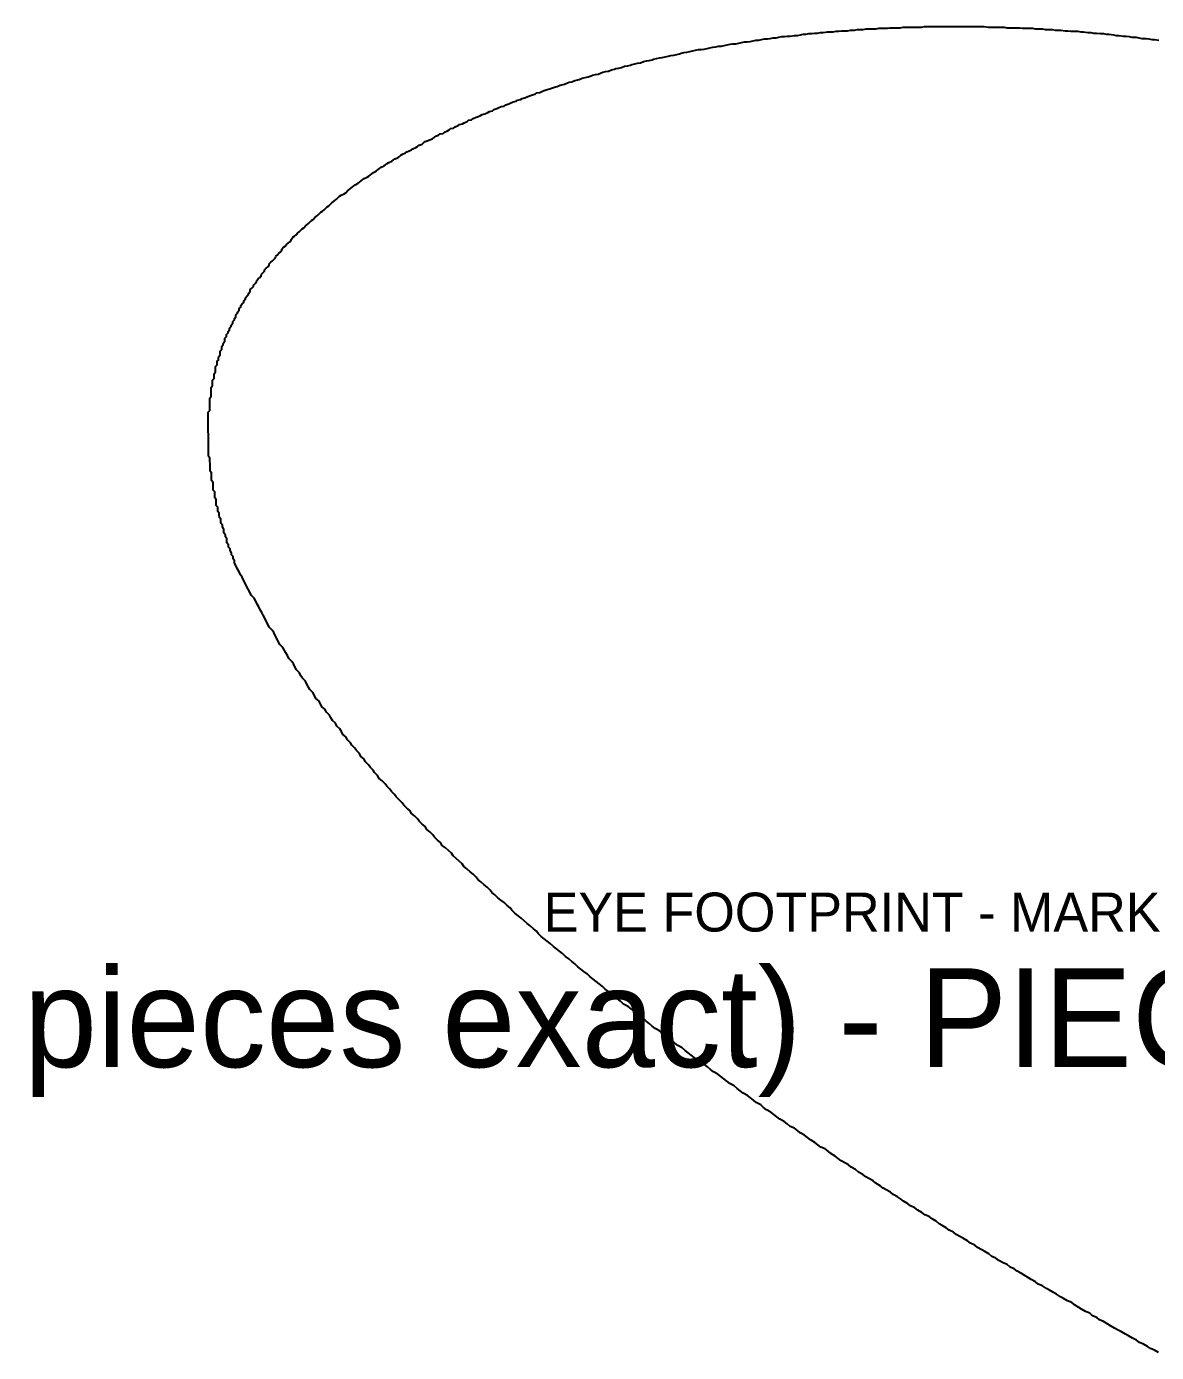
# Model space of a CAD drawing. Header units: millimetres. Extents: x -23256 to 49239, y -6625 to 7087.
# Drawn here: x 8301 to 12648, y 1712 to 6813 of the extents above; entities that cross this region are included whole.
import ezdxf
from ezdxf.enums import TextEntityAlignment as Align

# ---------------------------------------------------------------- set-up
doc = ezdxf.new("R2010")
doc.units = ezdxf.units.MM
for name, color, linetype in [('CUT', 7, 'Continuous'), ('SEW', 8, 'Continuous'), ('TEXT', 7, 'Continuous')]:
    doc.layers.add(name, color=color, linetype=linetype)

msp = doc.modelspace()

# ---------------------------------------------------------------- linework, layer by layer
at = {"layer": 'CUT'}
msp.add_lwpolyline([(12656.4, 1712.4), (12640.6, 1721.5), (12624.9, 1728.3), (12614.3, 1735.2), (12598.5, 1744.3), (12582.7, 1751.2), (12572.1, 1760.3), (12556.3, 1767.2), (12540.4, 1776.3), (12529.8, 1783.1), (12514, 1792.3), (12498.1, 1799.1), (12487.5, 1806), (12471.6, 1815.1), (12460.9, 1821.9), (12445, 1831.1), (12429.1, 1837.9), (12418.4, 1847.1), (12402.5, 1853.9), (12391.7, 1863), (12375.8, 1869.9), (12359.8, 1879), (12349.1, 1885.9), (12333, 1895), (12322.2, 1904.1), (12306.2, 1911), (12290.2, 1920.1), (12279.4, 1927), (12263.3, 1936.1), (12252.6, 1943), (12236.5, 1952.1), (12225.7, 1958.9), (12209.6, 1968.1), (12193.5, 1974.9), (12182.6, 1984.1), (12166.4, 1993.2), (12155.6, 2000), (12139.4, 2009.2), (12128.6, 2016), (12112.4, 2025.1), (12101.4, 2034.3), (12085.3, 2041.1), (12074.3, 2050.3), (12058.2, 2057.1), (12041.9, 2066.2), (12030.9, 2075.4), (12014.8, 2082.2), (12003.8, 2091.4), (11987.5, 2100.5), (11976.6, 2107.3), (11960.2, 2116.5), (11949.2, 2125.6), (11933, 2132.5), (11921.9, 2141.6), (11905.6, 2150.7), (11894.6, 2157.6), (11878.2, 2166.7), (11867.1, 2175.8), (11850.9, 2182.7), (11839.8, 2191.8), (11823.3, 2200.9), (11812.3, 2207.8), (11801.2, 2216.9), (11784.8, 2226.1), (11773.6, 2235.2), (11757.3, 2242), (11746.2, 2251.2), (11729.7, 2260.3), (11718.5, 2269.4), (11702.1, 2276.3), (11691, 2285.4), (11674.5, 2294.6), (11663.3, 2303.7), (11652.2, 2310.5), (11635.7, 2319.7), (11624.4, 2328.8), (11607.9, 2337.9), (11596.8, 2344.8), (11585.6, 2353.9), (11569, 2363.1), (11557.7, 2372.2), (11541.2, 2381.3), (11530, 2388.2), (11518.8, 2397.3), (11502.2, 2406.4), (11490.9, 2415.6), (11474.3, 2424.7), (11463, 2433.8), (11451.8, 2440.7), (11435.2, 2449.8), (11423.9, 2458.9), (11412.6, 2468.1), (11395.9, 2477.2), (11384.6, 2486.3), (11373.3, 2495.5), (11356.7, 2502.3), (11345.4, 2511.5), (11334.1, 2520.6), (11317.4, 2529.7), (11306, 2538.9), (11294.7, 2548), (11278, 2557.1), (11266.6, 2566.3), (11255.3, 2575.4), (11238.7, 2582.2), (11227.3, 2591.4), (11215.9, 2600.5), (11199.2, 2609.6), (11187.8, 2618.8), (11176.4, 2627.9), (11165.1, 2637), (11148.3, 2646.2), (11136.9, 2655.3), (11125.5, 2664.4), (11108.7, 2673.6), (11097.3, 2682.7), (11085.9, 2691.8), (11074.5, 2701), (11057.7, 2710.1), (11046.3, 2719.2), (11034.9, 2728.4), (11023.4, 2737.5), (11006.6, 2746.6), (10995.2, 2755.8), (10983.7, 2764.9), (10972.3, 2774), (10960.8, 2783.2), (10943.9, 2792.3), (10932.4, 2801.4), (10920.9, 2810.6), (10909.5, 2819.7), (10898, 2828.8), (10881, 2837.9), (10869.5, 2847.1), (10858, 2856.2), (10846.5, 2865.3), (10834.9, 2874.5), (10823.4, 2883.6), (10806.4, 2892.7), (10794.9, 2901.9), (10783.1, 2913.3), (10771.6, 2922.4), (10760, 2931.6), (10748.4, 2940.7), (10736.8, 2949.8), (10719.8, 2959), (10708.2, 2968.1), (10696.6, 2977.2), (10685, 2986.4), (10673.2, 2997.8), (10661.6, 3006.9), (10650, 3016), (10638.3, 3025.2), (10626.7, 3034.3), (10615.1, 3043.4), (10598, 3052.6), (10586.1, 3064), (10574.5, 3073.1), (10562.8, 3082.2), (10551.1, 3091.4), (10539.5, 3100.5), (10527.8, 3109.6), (10515.9, 3121.1), (10504.2, 3130.2), (10492.5, 3139.3), (10480.9, 3148.5), (10469.2, 3157.6), (10457.3, 3169), (10445.6, 3178.1), (10433.9, 3187.3), (10422.1, 3196.4), (10410.2, 3207.8), (10398.5, 3216.9), (10386.8, 3226.1), (10375.1, 3235.2), (10363.2, 3246.6), (10351.4, 3255.8), (10339.7, 3264.9), (10328, 3274), (10316, 3285.4), (10304.3, 3294.6), (10292.6, 3303.7), (10280.8, 3312.8), (10268.9, 3324.3), (10262.6, 3333.4), (10250.9, 3342.5), (10238.9, 3353.9), (10227.2, 3363.1), (10215.4, 3372.2), (10203.5, 3383.6), (10191.7, 3392.7), (10180, 3401.9), (10168, 3413.3), (10161.8, 3422.4), (10150, 3431.6), (10138.1, 3443), (10126.3, 3452.1), (10114.6, 3461.2), (10102.6, 3472.7), (10090.9, 3481.8), (10084.7, 3490.9), (10072.7, 3502.3), (10061, 3511.5), (10049.1, 3522.9), (10037.3, 3532), (10031.1, 3541.2), (10019.2, 3552.6), (10007.4, 3561.7), (9995.5, 3573.1), (9983.8, 3582.3), (9977.6, 3591.4), (9965.7, 3602.8), (9953.9, 3611.9), (9942, 3623.3), (9935.9, 3632.5), (9924, 3643.9), (9912.3, 3653), (9900.5, 3662.2), (9894.2, 3673.6), (9882.5, 3682.7), (9870.7, 3694.1), (9864.5, 3703.3), (9852.7, 3714.7), (9841, 3723.8), (9834.7, 3735.2), (9823, 3744.4), (9811.2, 3755.8), (9805.1, 3764.9), (9793.3, 3776.3), (9781.7, 3785.5), (9775.4, 3796.9), (9763.8, 3806), (9752, 3817.4), (9746, 3826.5), (9734.2, 3838), (9722.5, 3849.4), (9716.5, 3858.5), (9704.8, 3869.9), (9698.7, 3879.1), (9687.1, 3890.5), (9681.1, 3899.6), (9669.4, 3911), (9657.8, 3920.2), (9651.8, 3931.6), (9640.1, 3943), (9634.2, 3952.1), (9622.6, 3963.5), (9616.7, 3972.7), (9605.1, 3984.1), (9599.1, 3995.5), (9587.6, 4004.6), (9581.7, 4016), (9570.2, 4027.5), (9564.3, 4036.6), (9552.8, 4048), (9547, 4057.1), (9535.5, 4068.6), (9529.7, 4080), (9518.3, 4089.1), (9512.4, 4100.5), (9506.5, 4111.9), (9495.2, 4121.1), (9489.3, 4132.5), (9477.9, 4143.9), (9472, 4153), (9466.2, 4164.5), (9454.7, 4175.9), (9448.9, 4187.3), (9437.5, 4196.4), (9431.6, 4207.8), (9425.8, 4219.2), (9414.4, 4228.4), (9408.5, 4239.8), (9402.7, 4251.2), (9391.2, 4262.6), (9385.4, 4271.8), (9379.6, 4283.2), (9373.7, 4294.6), (9362.3, 4306), (9356.5, 4315.1), (9350.6, 4326.6), (9339.2, 4338), (9333.3, 4349.4), (9327.5, 4360.8), (9321.7, 4369.9), (9310.2, 4381.4), (9304.4, 4392.8), (9298.6, 4404.2), (9292.7, 4415.6), (9286.9, 4424.7), (9275.5, 4436.1), (9269.6, 4447.6), (9263.8, 4459), (9258, 4470.4), (9252.1, 4481.8), (9246.3, 4490.9), (9234.9, 4502.4), (9229.1, 4513.8), (9223.2, 4525.2), (9217.4, 4536.6), (9211.6, 4548), (9205.7, 4559.4), (9200, 4568.6), (9194.1, 4580), (9188.3, 4591.4), (9182.5, 4602.8), (9176.7, 4614.2), (9165.3, 4625.6), (9159.4, 4637.1), (9153.6, 4648.5), (9147.8, 4659.9), (9142, 4671.3), (9136.2, 4682.7), (9130.4, 4694.1), (9124.6, 4703.3), (9118.8, 4714.7), (9113, 4726.1), (9107.2, 4737.5), (9101.4, 4748.9), (9101.4, 4748.9), (9101.3, 4758.1), (9095.5, 4764.9), (9095.4, 4774.1), (9089.7, 4780.9), (9089.6, 4787.8), (9083.8, 4796.9), (9083.7, 4803.7), (9078, 4810.6), (9077.8, 4819.7), (9072.1, 4826.6), (9072, 4833.4), (9071.9, 4842.5), (9066.2, 4849.4), (9066.1, 4856.2), (9060.3, 4865.4), (9060.2, 4872.2), (9060.1, 4879.1), (9054.4, 4888.2), (9054.3, 4895.1), (9048.6, 4901.9), (9048.5, 4911), (9048.4, 4917.9), (9042.7, 4924.7), (9042.6, 4933.9), (9042.5, 4940.7), (9036.8, 4947.6), (9036.7, 4954.4), (9036.6, 4963.6), (9030.9, 4970.4), (9030.8, 4977.3), (9030.7, 4984.1), (9030.6, 4993.2), (9024.9, 5000.1), (9024.8, 5006.9), (9024.8, 5013.8), (9024.7, 5022.9), (9019, 5029.8), (9018.9, 5036.6), (9018.8, 5043.5), (9018.7, 5052.6), (9018.7, 5059.4), (9013, 5066.3), (9012.9, 5073.1), (9012.8, 5080), (9012.8, 5089.1), (9012.7, 5096), (9007, 5102.8), (9006.9, 5109.7), (9006.9, 5116.5), (9006.8, 5123.4), (9006.8, 5132.5), (9006.7, 5139.4), (9006.6, 5146.2), (9006.6, 5153.1), (9000.9, 5159.9), (9000.9, 5166.8), (9000.8, 5173.6), (9000.8, 5182.7), (9000.7, 5189.6), (9000.7, 5196.4), (9000.6, 5203.3), (9000.6, 5210.1), (9000.5, 5217), (9000.5, 5223.8), (9000.4, 5230.7), (9000.4, 5237.5), (9000.4, 5244.4), (9000.3, 5253.5), (9000.3, 5260.4), (9000.2, 5267.2), (9000.2, 5274.1), (9000.2, 5280.9), (9000.2, 5287.8), (9000.1, 5294.6), (9000.1, 5301.5), (9000.1, 5308.3), (9000, 5315.2), (9000, 5322), (9000, 5328.9), (9005.6, 5335.7), (9005.6, 5342.6), (9005.6, 5349.4), (9005.5, 5356.3), (9005.5, 5363.1), (9005.5, 5370), (9005.5, 5376.8), (9005.5, 5383.6), (9011.1, 5390.5), (9011.1, 5397.3), (9011.1, 5404.2), (9011.1, 5411.1), (9011.1, 5417.9), (9011.1, 5424.8), (9016.7, 5431.6), (9016.7, 5438.4), (9016.7, 5445.3), (9016.7, 5452.1), (9022.3, 5459), (9022.4, 5465.8), (9022.4, 5470.4), (9022.4, 5477.3), (9028.1, 5484.1), (9028.2, 5491), (9028.2, 5497.8), (9028.3, 5504.7), (9034, 5511.5), (9034.1, 5518.4), (9034.2, 5525.2), (9039.9, 5529.8), (9040, 5536.6), (9040.1, 5543.5), (9045.8, 5550.3), (9046, 5557.2), (9046.1, 5564), (9051.9, 5570.9), (9052, 5575.4), (9052.2, 5582.3), (9057.9, 5589.1), (9058.1, 5596), (9063.9, 5602.8), (9064, 5607.4), (9064.2, 5614.3), (9070, 5621.1), (9070.3, 5627.9), (9076.1, 5634.8), (9076.3, 5639.4), (9082.1, 5646.2), (9082.3, 5653.1), (9088.2, 5659.9), (9088.3, 5664.5), (9094.2, 5671.3), (9094.5, 5678.2), (9100.4, 5685), (9100.5, 5689.6), (9106.4, 5696.4), (9106.7, 5703.3), (9112.6, 5710.1), (9112.8, 5714.7), (9118.7, 5721.6), (9119, 5728.4), (9124.8, 5733), (9125.2, 5739.8), (9131.1, 5746.7), (9136.9, 5751.2), (9137.3, 5758.1), (9143.2, 5764.9), (9143.4, 5769.5), (9149.4, 5776.4), (9155.4, 5783.2), (9155.6, 5787.8), (9161.6, 5794.6), (9161.9, 5801.5), (9167.8, 5806), (9173.8, 5812.9), (9174, 5817.4), (9180, 5824.3), (9186, 5831.1), (9186.3, 5835.7), (9192.3, 5842.6), (9198.1, 5847.1), (9204.2, 5854), (9204.6, 5860.8), (9210.5, 5865.4), (9216.5, 5872.2), (9216.8, 5876.8), (9222.8, 5883.7), (9228.7, 5888.2), (9234.7, 5895.1), (9235, 5899.6), (9241, 5906.5), (9246.9, 5911.1), (9253, 5917.9), (9258.9, 5922.5), (9259.4, 5929.3), (9265.3, 5933.9), (9271.3, 5940.7), (9277.2, 5945.3), (9283.3, 5952.2), (9283.6, 5956.7), (9289.7, 5963.6), (9295.6, 5968.1), (9301.7, 5975), (9307.6, 5979.6), (9313.5, 5984.1), (9319.6, 5991), (9319.9, 5995.5), (9326, 6002.4), (9331.9, 6006.9), (9337.8, 6011.5), (9343.9, 6018.4), (9349.9, 6022.9), (9356, 6029.8), (9361.9, 6034.3), (9367.8, 6038.9), (9373.9, 6045.8), (9379.9, 6050.3), (9385.8, 6054.9), (9391.9, 6061.7), (9397.8, 6066.3), (9403.8, 6070.9), (9409.9, 6077.7), (9415.8, 6082.3), (9421.7, 6086.9), (9427.9, 6093.7), (9433.8, 6098.3), (9439.7, 6102.8), (9445.7, 6107.4), (9451.8, 6114.3), (9457.7, 6118.8), (9463.7, 6123.4), (9469.6, 6128), (9475.7, 6134.8), (9481.7, 6139.4), (9487.6, 6143.9), (9493.6, 6148.5), (9499.7, 6155.4), (9505.6, 6159.9), (9511.6, 6164.5), (9523.1, 6169.1), (9529, 6173.6), (9535.2, 6180.5), (9541.1, 6185), (9547.1, 6189.6), (9553, 6194.2), (9559, 6198.7), (9564.9, 6203.3), (9576.6, 6210.1), (9582.5, 6214.7), (9588.5, 6219.3), (9594.4, 6223.8), (9600.4, 6228.4), (9611.9, 6233), (9617.8, 6237.6), (9623.8, 6242.1), (9629.7, 6246.7), (9635.6, 6251.2), (9647.3, 6258.1), (9653.3, 6262.7), (9659.2, 6267.2), (9665.2, 6271.8), (9676.6, 6276.4), (9682.6, 6280.9), (9688.5, 6285.5), (9694.5, 6290.1), (9706, 6294.6), (9711.9, 6299.2), (9717.8, 6303.8), (9729.3, 6308.3), (9735.3, 6312.9), (9741.2, 6317.5), (9747.1, 6322), (9758.6, 6326.6), (9764.5, 6331.2), (9770.3, 6333.4), (9781.8, 6338), (9787.7, 6342.6), (9799.2, 6347.1), (9805.1, 6351.7), (9811, 6356.3), (9822.5, 6360.8), (9828.4, 6365.4), (9834.4, 6370), (9845.8, 6374.5), (9851.5, 6376.8), (9863, 6381.4), (9868.9, 6385.9), (9874.9, 6390.5), (9886.3, 6395.1), (9892.2, 6399.6), (9903.5, 6401.9), (9909.4, 6406.5), (9920.9, 6411.1), (9926.8, 6415.6), (9932.7, 6420.2), (9943.9, 6422.5), (9949.9, 6427.1), (9961.3, 6431.6), (9967.2, 6436.2), (9978.5, 6438.5), (9984.4, 6443), (9995.8, 6447.6), (10001.7, 6452.2), (10013, 6454.4), (10018.9, 6459), (10030.3, 6463.6), (10036, 6465.9), (10047.4, 6470.4), (10053.3, 6475), (10064.6, 6477.3), (10076, 6481.8), (10081.9, 6486.4), (10093.1, 6488.7), (10099, 6493.3), (10110.4, 6497.8), (10116.1, 6500.1), (10127.5, 6504.7), (10138.7, 6507), (10144.6, 6511.5), (10156, 6516.1), (10161.7, 6518.4), (10173.1, 6522.9), (10184.3, 6525.2), (10190.2, 6529.8), (10201.4, 6532.1), (10207.3, 6536.6), (10218.5, 6538.9), (10229.9, 6543.5), (10235.6, 6545.8), (10247, 6550.3), (10258.2, 6552.6), (10264, 6557.2), (10275.2, 6559.5), (10286.6, 6564), (10292.3, 6566.3), (10303.7, 6570.9), (10314.9, 6573.2), (10320.5, 6575.4), (10331.9, 6580), (10343.1, 6582.3), (10354.5, 6586.9), (10360.1, 6589.2), (10371.3, 6591.4), (10382.7, 6596), (10388.3, 6598.3), (10399.5, 6600.6), (10410.9, 6605.1), (10422.1, 6607.4), (10427.7, 6609.7), (10439.1, 6614.3), (10450.2, 6616.6), (10461.4, 6618.8), (10472.7, 6623.4), (10478.4, 6625.7), (10489.6, 6628), (10500.7, 6630.2), (10512.1, 6634.8), (10517.7, 6637.1), (10528.9, 6639.4), (10540, 6641.7), (10551.4, 6646.2), (10562.5, 6648.5), (10568.2, 6650.8), (10579.3, 6653.1), (10590.5, 6655.4), (10601.8, 6659.9), (10612.9, 6662.2), (10624.1, 6664.5), (10629.7, 6666.8), (10640.8, 6669.1), (10652, 6671.3), (10663.1, 6673.6), (10674.4, 6678.2), (10685.6, 6680.5), (10696.7, 6682.8), (10707.8, 6685), (10713.5, 6687.3), (10724.6, 6689.6), (10735.7, 6691.9), (10746.9, 6694.2), (10758, 6696.5), (10769.1, 6698.7), (10780.2, 6701), (10791.3, 6703.3), (10802.5, 6705.6), (10813.6, 6707.9), (10819.2, 6710.2), (10830.3, 6712.4), (10841.5, 6714.7), (10852.6, 6717), (10863.7, 6719.3), (10874.8, 6721.6), (10885.9, 6723.9), (10896.9, 6723.9), (10908, 6726.1), (10919.1, 6728.4), (10930.2, 6730.7), (10941.3, 6733), (10952.4, 6735.3), (10963.5, 6737.6), (10974.5, 6737.6), (10985.6, 6739.8), (10996.7, 6742.1), (11007.7, 6744.4), (11018.8, 6746.7), (11029.8, 6746.7), (11040.9, 6749), (11052, 6751.3), (11063.1, 6753.5), (11074, 6753.5), (11085.1, 6755.8), (11096.2, 6758.1), (11107.3, 6760.4), (11118.2, 6760.4), (11129.3, 6762.7), (11140.4, 6765), (11151.4, 6765), (11162.4, 6767.2), (11173.5, 6769.5), (11184.5, 6769.5), (11195.5, 6771.8), (11206.6, 6774.1), (11217.6, 6774.1), (11228.6, 6776.4), (11239.6, 6776.4), (11256.1, 6778.7), (11267.1, 6778.7), (11278.2, 6780.9), (11289.2, 6783.2), (11300.2, 6783.2), (11311.2, 6785.5), (11322.2, 6785.5), (11333.3, 6787.8), (11344.2, 6787.8), (11355.3, 6790.1), (11366.2, 6790.1), (11382.7, 6792.4), (11393.7, 6792.4), (11404.6, 6792.4), (11415.7, 6794.6), (11426.6, 6794.6), (11437.7, 6796.9), (11448.6, 6796.9), (11459.6, 6796.9), (11470.6, 6799.2), (11487, 6799.2), (11498.1, 6801.5), (11509, 6801.5), (11520, 6801.5), (11531, 6803.8), (11542, 6803.8), (11552.9, 6803.8), (11569.3, 6803.8), (11580.4, 6806.1), (11591.3, 6806.1), (11602.2, 6806.1), (11613.2, 6806.1), (11624.2, 6808.3), (11640.6, 6808.3), (11651.6, 6808.3), (11662.5, 6808.3), (11673.5, 6810.6), (11684.5, 6810.6), (11695.4, 6810.6), (11711.8, 6810.6), (11722.8, 6810.6), (11733.7, 6810.6), (11744.7, 6810.6), (11755.7, 6812.9), (11772.1, 6812.9), (11783, 6812.9), (11794, 6812.9), (11804.9, 6812.9), (11815.9, 6812.9), (11832.3, 6812.9), (11843.2, 6812.9), (11854.2, 6812.9), (11865.1, 6812.9), (11876, 6812.9), (11892.4, 6812.9), (11903.4, 6812.9), (11914.3, 6812.9), (11925.3, 6812.9), (11936.2, 6812.9), (11952.6, 6812.9), (11963.6, 6812.9), (11974.5, 6812.9), (11985.4, 6812.9), (12001.8, 6810.6), (12012.7, 6810.6), (12023.7, 6810.6), (12034.6, 6810.6), (12051, 6810.6), (12062, 6810.6), (12072.8, 6808.3), (12083.8, 6808.3), (12100.2, 6808.3), (12111.1, 6808.3), (12122.1, 6808.3), (12132.9, 6806.1), (12149.4, 6806.1), (12160.3, 6806.1), (12171.2, 6806.1), (12182.1, 6803.8), (12198.5, 6803.8), (12209.5, 6803.8), (12220.4, 6801.5), (12231.3, 6801.5), (12247.7, 6801.5), (12258.6, 6799.2), (12269.6, 6799.2), (12280.5, 6799.2), (12296.9, 6796.9), (12307.8, 6796.9), (12318.7, 6794.6), (12329.7, 6794.6), (12346.1, 6794.6), (12357, 6792.4), (12367.9, 6792.4), (12384.3, 6790.1), (12395.2, 6790.1), (12406.2, 6787.8), (12417.1, 6787.8), (12433.5, 6785.5), (12444.4, 6785.5), (12455.3, 6783.2), (12466.3, 6783.2), (12482.7, 6780.9), (12493.6, 6778.7), (12504.5, 6778.7), (12520.9, 6776.4), (12531.9, 6776.4), (12542.8, 6774.1), (12553.7, 6771.8), (12570.1, 6771.8), (12581, 6769.5), (12592, 6767.2), (12608.4, 6767.2), (12619.3, 6765), (12630.2, 6762.7), (12641.2, 6762.7), (12657.6, 6760.4)], dxfattribs=at)
at = {"layer": 'SEW'}
msp.add_lwpolyline([(12656.4, 1712.4), (12640.6, 1721.5), (12624.9, 1728.3), (12614.3, 1735.2), (12598.5, 1744.3), (12582.7, 1751.2), (12572.1, 1760.3), (12556.3, 1767.2), (12540.4, 1776.3), (12529.8, 1783.1), (12514, 1792.3), (12498.1, 1799.1), (12487.5, 1806), (12471.6, 1815.1), (12460.9, 1821.9), (12445, 1831.1), (12429.1, 1837.9), (12418.4, 1847.1), (12402.5, 1853.9), (12391.7, 1863), (12375.8, 1869.9), (12359.8, 1879), (12349.1, 1885.9), (12333, 1895), (12322.2, 1904.1), (12306.2, 1911), (12290.2, 1920.1), (12279.4, 1927), (12263.3, 1936.1), (12252.6, 1943), (12236.5, 1952.1), (12225.7, 1958.9), (12209.6, 1968.1), (12193.5, 1974.9), (12182.6, 1984.1), (12166.4, 1993.2), (12155.6, 2000), (12139.4, 2009.2), (12128.6, 2016), (12112.4, 2025.1), (12101.4, 2034.3), (12085.3, 2041.1), (12074.3, 2050.3), (12058.2, 2057.1), (12041.9, 2066.2), (12030.9, 2075.4), (12014.8, 2082.2), (12003.8, 2091.4), (11987.5, 2100.5), (11976.6, 2107.3), (11960.2, 2116.5), (11949.2, 2125.6), (11933, 2132.5), (11921.9, 2141.6), (11905.6, 2150.7), (11894.6, 2157.6), (11878.2, 2166.7), (11867.1, 2175.8), (11850.9, 2182.7), (11839.8, 2191.8), (11823.3, 2200.9), (11812.3, 2207.8), (11801.2, 2216.9), (11784.8, 2226.1), (11773.6, 2235.2), (11757.3, 2242), (11746.2, 2251.2), (11729.7, 2260.3), (11718.5, 2269.4), (11702.1, 2276.3), (11691, 2285.4), (11674.5, 2294.6), (11663.3, 2303.7), (11652.2, 2310.5), (11635.7, 2319.7), (11624.4, 2328.8), (11607.9, 2337.9), (11596.8, 2344.8), (11585.6, 2353.9), (11569, 2363.1), (11557.7, 2372.2), (11541.2, 2381.3), (11530, 2388.2), (11518.8, 2397.3), (11502.2, 2406.4), (11490.9, 2415.6), (11474.3, 2424.7), (11463, 2433.8), (11451.8, 2440.7), (11435.2, 2449.8), (11423.9, 2458.9), (11412.6, 2468.1), (11395.9, 2477.2), (11384.6, 2486.3), (11373.3, 2495.5), (11356.7, 2502.3), (11345.4, 2511.5), (11334.1, 2520.6), (11317.4, 2529.7), (11306, 2538.9), (11294.7, 2548), (11278, 2557.1), (11266.6, 2566.3), (11255.3, 2575.4), (11238.7, 2582.2), (11227.3, 2591.4), (11215.9, 2600.5), (11199.2, 2609.6), (11187.8, 2618.8), (11176.4, 2627.9), (11165.1, 2637), (11148.3, 2646.2), (11136.9, 2655.3), (11125.5, 2664.4), (11108.7, 2673.6), (11097.3, 2682.7), (11085.9, 2691.8), (11074.5, 2701), (11057.7, 2710.1), (11046.3, 2719.2), (11034.9, 2728.4), (11023.4, 2737.5), (11006.6, 2746.6), (10995.2, 2755.8), (10983.7, 2764.9), (10972.3, 2774), (10960.8, 2783.2), (10943.9, 2792.3), (10932.4, 2801.4), (10920.9, 2810.6), (10909.5, 2819.7), (10898, 2828.8), (10881, 2837.9), (10869.5, 2847.1), (10858, 2856.2), (10846.5, 2865.3), (10834.9, 2874.5), (10823.4, 2883.6), (10806.4, 2892.7), (10794.9, 2901.9), (10783.1, 2913.3), (10771.6, 2922.4), (10760, 2931.6), (10748.4, 2940.7), (10736.8, 2949.8), (10719.8, 2959), (10708.2, 2968.1), (10696.6, 2977.2), (10685, 2986.4), (10673.2, 2997.8), (10661.6, 3006.9), (10650, 3016), (10638.3, 3025.2), (10626.7, 3034.3), (10615.1, 3043.4), (10598, 3052.6), (10586.1, 3064), (10574.5, 3073.1), (10562.8, 3082.2), (10551.1, 3091.4), (10539.5, 3100.5), (10527.8, 3109.6), (10515.9, 3121.1), (10504.2, 3130.2), (10492.5, 3139.3), (10480.9, 3148.5), (10469.2, 3157.6), (10457.3, 3169), (10445.6, 3178.1), (10433.9, 3187.3), (10422.1, 3196.4), (10410.2, 3207.8), (10398.5, 3216.9), (10386.8, 3226.1), (10375.1, 3235.2), (10363.2, 3246.6), (10351.4, 3255.8), (10339.7, 3264.9), (10328, 3274), (10316, 3285.4), (10304.3, 3294.6), (10292.6, 3303.7), (10280.8, 3312.8), (10268.9, 3324.3), (10262.6, 3333.4), (10250.9, 3342.5), (10238.9, 3353.9), (10227.2, 3363.1), (10215.4, 3372.2), (10203.5, 3383.6), (10191.7, 3392.7), (10180, 3401.9), (10168, 3413.3), (10161.8, 3422.4), (10150, 3431.6), (10138.1, 3443), (10126.3, 3452.1), (10114.6, 3461.2), (10102.6, 3472.7), (10090.9, 3481.8), (10084.7, 3490.9), (10072.7, 3502.3), (10061, 3511.5), (10049.1, 3522.9), (10037.3, 3532), (10031.1, 3541.2), (10019.2, 3552.6), (10007.4, 3561.7), (9995.5, 3573.1), (9983.8, 3582.3), (9977.6, 3591.4), (9965.7, 3602.8), (9953.9, 3611.9), (9942, 3623.3), (9935.9, 3632.5), (9924, 3643.9), (9912.3, 3653), (9900.5, 3662.2), (9894.2, 3673.6), (9882.5, 3682.7), (9870.7, 3694.1), (9864.5, 3703.3), (9852.7, 3714.7), (9841, 3723.8), (9834.7, 3735.2), (9823, 3744.4), (9811.2, 3755.8), (9805.1, 3764.9), (9793.3, 3776.3), (9781.7, 3785.5), (9775.4, 3796.9), (9763.8, 3806), (9752, 3817.4), (9746, 3826.5), (9734.2, 3838), (9722.5, 3849.4), (9716.5, 3858.5), (9704.8, 3869.9), (9698.7, 3879.1), (9687.1, 3890.5), (9681.1, 3899.6), (9669.4, 3911), (9657.8, 3920.2), (9651.8, 3931.6), (9640.1, 3943), (9634.2, 3952.1), (9622.6, 3963.5), (9616.7, 3972.7), (9605.1, 3984.1), (9599.1, 3995.5), (9587.6, 4004.6), (9581.7, 4016), (9570.2, 4027.5), (9564.3, 4036.6), (9552.8, 4048), (9547, 4057.1), (9535.5, 4068.6), (9529.7, 4080), (9518.3, 4089.1), (9512.4, 4100.5), (9506.5, 4111.9), (9495.2, 4121.1), (9489.3, 4132.5), (9477.9, 4143.9), (9472, 4153), (9466.2, 4164.5), (9454.7, 4175.9), (9448.9, 4187.3), (9437.5, 4196.4), (9431.6, 4207.8), (9425.8, 4219.2), (9414.4, 4228.4), (9408.5, 4239.8), (9402.7, 4251.2), (9391.2, 4262.6), (9385.4, 4271.8), (9379.6, 4283.2), (9373.7, 4294.6), (9362.3, 4306), (9356.5, 4315.1), (9350.6, 4326.6), (9339.2, 4338), (9333.3, 4349.4), (9327.5, 4360.8), (9321.7, 4369.9), (9310.2, 4381.4), (9304.4, 4392.8), (9298.6, 4404.2), (9292.7, 4415.6), (9286.9, 4424.7), (9275.5, 4436.1), (9269.6, 4447.6), (9263.8, 4459), (9258, 4470.4), (9252.1, 4481.8), (9246.3, 4490.9), (9234.9, 4502.4), (9229.1, 4513.8), (9223.2, 4525.2), (9217.4, 4536.6), (9211.6, 4548), (9205.7, 4559.4), (9200, 4568.6), (9194.1, 4580), (9188.3, 4591.4), (9182.5, 4602.8), (9176.7, 4614.2), (9165.3, 4625.6), (9159.4, 4637.1), (9153.6, 4648.5), (9147.8, 4659.9), (9142, 4671.3), (9136.2, 4682.7), (9130.4, 4694.1), (9124.6, 4703.3), (9118.8, 4714.7), (9113, 4726.1), (9107.2, 4737.5), (9101.4, 4748.9), (9101.4, 4748.9), (9101.3, 4758.1), (9095.5, 4764.9), (9095.4, 4774.1), (9089.7, 4780.9), (9089.6, 4787.8), (9083.8, 4796.9), (9083.7, 4803.7), (9078, 4810.6), (9077.8, 4819.7), (9072.1, 4826.6), (9072, 4833.4), (9071.9, 4842.5), (9066.2, 4849.4), (9066.1, 4856.2), (9060.3, 4865.4), (9060.2, 4872.2), (9060.1, 4879.1), (9054.4, 4888.2), (9054.3, 4895.1), (9048.6, 4901.9), (9048.5, 4911), (9048.4, 4917.9), (9042.7, 4924.7), (9042.6, 4933.9), (9042.5, 4940.7), (9036.8, 4947.6), (9036.7, 4954.4), (9036.6, 4963.6), (9030.9, 4970.4), (9030.8, 4977.3), (9030.7, 4984.1), (9030.6, 4993.2), (9024.9, 5000.1), (9024.8, 5006.9), (9024.8, 5013.8), (9024.7, 5022.9), (9019, 5029.8), (9018.9, 5036.6), (9018.8, 5043.5), (9018.7, 5052.6), (9018.7, 5059.4), (9013, 5066.3), (9012.9, 5073.1), (9012.8, 5080), (9012.8, 5089.1), (9012.7, 5096), (9007, 5102.8), (9006.9, 5109.7), (9006.9, 5116.5), (9006.8, 5123.4), (9006.8, 5132.5), (9006.7, 5139.4), (9006.6, 5146.2), (9006.6, 5153.1), (9000.9, 5159.9), (9000.9, 5166.8), (9000.8, 5173.6), (9000.8, 5182.7), (9000.7, 5189.6), (9000.7, 5196.4), (9000.6, 5203.3), (9000.6, 5210.1), (9000.5, 5217), (9000.5, 5223.8), (9000.4, 5230.7), (9000.4, 5237.5), (9000.4, 5244.4), (9000.3, 5253.5), (9000.3, 5260.4), (9000.2, 5267.2), (9000.2, 5274.1), (9000.2, 5280.9), (9000.2, 5287.8), (9000.1, 5294.6), (9000.1, 5301.5), (9000.1, 5308.3), (9000, 5315.2), (9000, 5322), (9000, 5328.9), (9005.6, 5335.7), (9005.6, 5342.6), (9005.6, 5349.4), (9005.5, 5356.3), (9005.5, 5363.1), (9005.5, 5370), (9005.5, 5376.8), (9005.5, 5383.6), (9011.1, 5390.5), (9011.1, 5397.3), (9011.1, 5404.2), (9011.1, 5411.1), (9011.1, 5417.9), (9011.1, 5424.8), (9016.7, 5431.6), (9016.7, 5438.4), (9016.7, 5445.3), (9016.7, 5452.1), (9022.3, 5459), (9022.4, 5465.8), (9022.4, 5470.4), (9022.4, 5477.3), (9028.1, 5484.1), (9028.2, 5491), (9028.2, 5497.8), (9028.3, 5504.7), (9034, 5511.5), (9034.1, 5518.4), (9034.2, 5525.2), (9039.9, 5529.8), (9040, 5536.6), (9040.1, 5543.5), (9045.8, 5550.3), (9046, 5557.2), (9046.1, 5564), (9051.9, 5570.9), (9052, 5575.4), (9052.2, 5582.3), (9057.9, 5589.1), (9058.1, 5596), (9063.9, 5602.8), (9064, 5607.4), (9064.2, 5614.3), (9070, 5621.1), (9070.3, 5627.9), (9076.1, 5634.8), (9076.3, 5639.4), (9082.1, 5646.2), (9082.3, 5653.1), (9088.2, 5659.9), (9088.3, 5664.5), (9094.2, 5671.3), (9094.5, 5678.2), (9100.4, 5685), (9100.5, 5689.6), (9106.4, 5696.4), (9106.7, 5703.3), (9112.6, 5710.1), (9112.8, 5714.7), (9118.7, 5721.6), (9119, 5728.4), (9124.8, 5733), (9125.2, 5739.8), (9131.1, 5746.7), (9136.9, 5751.2), (9137.3, 5758.1), (9143.2, 5764.9), (9143.4, 5769.5), (9149.4, 5776.4), (9155.4, 5783.2), (9155.6, 5787.8), (9161.6, 5794.6), (9161.9, 5801.5), (9167.8, 5806), (9173.8, 5812.9), (9174, 5817.4), (9180, 5824.3), (9186, 5831.1), (9186.3, 5835.7), (9192.3, 5842.6), (9198.1, 5847.1), (9204.2, 5854), (9204.6, 5860.8), (9210.5, 5865.4), (9216.5, 5872.2), (9216.8, 5876.8), (9222.8, 5883.7), (9228.7, 5888.2), (9234.7, 5895.1), (9235, 5899.6), (9241, 5906.5), (9246.9, 5911.1), (9253, 5917.9), (9258.9, 5922.5), (9259.4, 5929.3), (9265.3, 5933.9), (9271.3, 5940.7), (9277.2, 5945.3), (9283.3, 5952.2), (9283.6, 5956.7), (9289.7, 5963.6), (9295.6, 5968.1), (9301.7, 5975), (9307.6, 5979.6), (9313.5, 5984.1), (9319.6, 5991), (9319.9, 5995.5), (9326, 6002.4), (9331.9, 6006.9), (9337.8, 6011.5), (9343.9, 6018.4), (9349.9, 6022.9), (9356, 6029.8), (9361.9, 6034.3), (9367.8, 6038.9), (9373.9, 6045.8), (9379.9, 6050.3), (9385.8, 6054.9), (9391.9, 6061.7), (9397.8, 6066.3), (9403.8, 6070.9), (9409.9, 6077.7), (9415.8, 6082.3), (9421.7, 6086.9), (9427.9, 6093.7), (9433.8, 6098.3), (9439.7, 6102.8), (9445.7, 6107.4), (9451.8, 6114.3), (9457.7, 6118.8), (9463.7, 6123.4), (9469.6, 6128), (9475.7, 6134.8), (9481.7, 6139.4), (9487.6, 6143.9), (9493.6, 6148.5), (9499.7, 6155.4), (9505.6, 6159.9), (9511.6, 6164.5), (9523.1, 6169.1), (9529, 6173.6), (9535.2, 6180.5), (9541.1, 6185), (9547.1, 6189.6), (9553, 6194.2), (9559, 6198.7), (9564.9, 6203.3), (9576.6, 6210.1), (9582.5, 6214.7), (9588.5, 6219.3), (9594.4, 6223.8), (9600.4, 6228.4), (9611.9, 6233), (9617.8, 6237.6), (9623.8, 6242.1), (9629.7, 6246.7), (9635.6, 6251.2), (9647.3, 6258.1), (9653.3, 6262.7), (9659.2, 6267.2), (9665.2, 6271.8), (9676.6, 6276.4), (9682.6, 6280.9), (9688.5, 6285.5), (9694.5, 6290.1), (9706, 6294.6), (9711.9, 6299.2), (9717.8, 6303.8), (9729.3, 6308.3), (9735.3, 6312.9), (9741.2, 6317.5), (9747.1, 6322), (9758.6, 6326.6), (9764.5, 6331.2), (9770.3, 6333.4), (9781.8, 6338), (9787.7, 6342.6), (9799.2, 6347.1), (9805.1, 6351.7), (9811, 6356.3), (9822.5, 6360.8), (9828.4, 6365.4), (9834.4, 6370), (9845.8, 6374.5), (9851.5, 6376.8), (9863, 6381.4), (9868.9, 6385.9), (9874.9, 6390.5), (9886.3, 6395.1), (9892.2, 6399.6), (9903.5, 6401.9), (9909.4, 6406.5), (9920.9, 6411.1), (9926.8, 6415.6), (9932.7, 6420.2), (9943.9, 6422.5), (9949.9, 6427.1), (9961.3, 6431.6), (9967.2, 6436.2), (9978.5, 6438.5), (9984.4, 6443), (9995.8, 6447.6), (10001.7, 6452.2), (10013, 6454.4), (10018.9, 6459), (10030.3, 6463.6), (10036, 6465.9), (10047.4, 6470.4), (10053.3, 6475), (10064.6, 6477.3), (10076, 6481.8), (10081.9, 6486.4), (10093.1, 6488.7), (10099, 6493.3), (10110.4, 6497.8), (10116.1, 6500.1), (10127.5, 6504.7), (10138.7, 6507), (10144.6, 6511.5), (10156, 6516.1), (10161.7, 6518.4), (10173.1, 6522.9), (10184.3, 6525.2), (10190.2, 6529.8), (10201.4, 6532.1), (10207.3, 6536.6), (10218.5, 6538.9), (10229.9, 6543.5), (10235.6, 6545.8), (10247, 6550.3), (10258.2, 6552.6), (10264, 6557.2), (10275.2, 6559.5), (10286.6, 6564), (10292.3, 6566.3), (10303.7, 6570.9), (10314.9, 6573.2), (10320.5, 6575.4), (10331.9, 6580), (10343.1, 6582.3), (10354.5, 6586.9), (10360.1, 6589.2), (10371.3, 6591.4), (10382.7, 6596), (10388.3, 6598.3), (10399.5, 6600.6), (10410.9, 6605.1), (10422.1, 6607.4), (10427.7, 6609.7), (10439.1, 6614.3), (10450.2, 6616.6), (10461.4, 6618.8), (10472.7, 6623.4), (10478.4, 6625.7), (10489.6, 6628), (10500.7, 6630.2), (10512.1, 6634.8), (10517.7, 6637.1), (10528.9, 6639.4), (10540, 6641.7), (10551.4, 6646.2), (10562.5, 6648.5), (10568.2, 6650.8), (10579.3, 6653.1), (10590.5, 6655.4), (10601.8, 6659.9), (10612.9, 6662.2), (10624.1, 6664.5), (10629.7, 6666.8), (10640.8, 6669.1), (10652, 6671.3), (10663.1, 6673.6), (10674.4, 6678.2), (10685.6, 6680.5), (10696.7, 6682.8), (10707.8, 6685), (10713.5, 6687.3), (10724.6, 6689.6), (10735.7, 6691.9), (10746.9, 6694.2), (10758, 6696.5), (10769.1, 6698.7), (10780.2, 6701), (10791.3, 6703.3), (10802.5, 6705.6), (10813.6, 6707.9), (10819.2, 6710.2), (10830.3, 6712.4), (10841.5, 6714.7), (10852.6, 6717), (10863.7, 6719.3), (10874.8, 6721.6), (10885.9, 6723.9), (10896.9, 6723.9), (10908, 6726.1), (10919.1, 6728.4), (10930.2, 6730.7), (10941.3, 6733), (10952.4, 6735.3), (10963.5, 6737.6), (10974.5, 6737.6), (10985.6, 6739.8), (10996.7, 6742.1), (11007.7, 6744.4), (11018.8, 6746.7), (11029.8, 6746.7), (11040.9, 6749), (11052, 6751.3), (11063.1, 6753.5), (11074, 6753.5), (11085.1, 6755.8), (11096.2, 6758.1), (11107.3, 6760.4), (11118.2, 6760.4), (11129.3, 6762.7), (11140.4, 6765), (11151.4, 6765), (11162.4, 6767.2), (11173.5, 6769.5), (11184.5, 6769.5), (11195.5, 6771.8), (11206.6, 6774.1), (11217.6, 6774.1), (11228.6, 6776.4), (11239.6, 6776.4), (11256.1, 6778.7), (11267.1, 6778.7), (11278.2, 6780.9), (11289.2, 6783.2), (11300.2, 6783.2), (11311.2, 6785.5), (11322.2, 6785.5), (11333.3, 6787.8), (11344.2, 6787.8), (11355.3, 6790.1), (11366.2, 6790.1), (11382.7, 6792.4), (11393.7, 6792.4), (11404.6, 6792.4), (11415.7, 6794.6), (11426.6, 6794.6), (11437.7, 6796.9), (11448.6, 6796.9), (11459.6, 6796.9), (11470.6, 6799.2), (11487, 6799.2), (11498.1, 6801.5), (11509, 6801.5), (11520, 6801.5), (11531, 6803.8), (11542, 6803.8), (11552.9, 6803.8), (11569.3, 6803.8), (11580.4, 6806.1), (11591.3, 6806.1), (11602.2, 6806.1), (11613.2, 6806.1), (11624.2, 6808.3), (11640.6, 6808.3), (11651.6, 6808.3), (11662.5, 6808.3), (11673.5, 6810.6), (11684.5, 6810.6), (11695.4, 6810.6), (11711.8, 6810.6), (11722.8, 6810.6), (11733.7, 6810.6), (11744.7, 6810.6), (11755.7, 6812.9), (11772.1, 6812.9), (11783, 6812.9), (11794, 6812.9), (11804.9, 6812.9), (11815.9, 6812.9), (11832.3, 6812.9), (11843.2, 6812.9), (11854.2, 6812.9), (11865.1, 6812.9), (11876, 6812.9), (11892.4, 6812.9), (11903.4, 6812.9), (11914.3, 6812.9), (11925.3, 6812.9), (11936.2, 6812.9), (11952.6, 6812.9), (11963.6, 6812.9), (11974.5, 6812.9), (11985.4, 6812.9), (12001.8, 6810.6), (12012.7, 6810.6), (12023.7, 6810.6), (12034.6, 6810.6), (12051, 6810.6), (12062, 6810.6), (12072.8, 6808.3), (12083.8, 6808.3), (12100.2, 6808.3), (12111.1, 6808.3), (12122.1, 6808.3), (12132.9, 6806.1), (12149.4, 6806.1), (12160.3, 6806.1), (12171.2, 6806.1), (12182.1, 6803.8), (12198.5, 6803.8), (12209.5, 6803.8), (12220.4, 6801.5), (12231.3, 6801.5), (12247.7, 6801.5), (12258.6, 6799.2), (12269.6, 6799.2), (12280.5, 6799.2), (12296.9, 6796.9), (12307.8, 6796.9), (12318.7, 6794.6), (12329.7, 6794.6), (12346.1, 6794.6), (12357, 6792.4), (12367.9, 6792.4), (12384.3, 6790.1), (12395.2, 6790.1), (12406.2, 6787.8), (12417.1, 6787.8), (12433.5, 6785.5), (12444.4, 6785.5), (12455.3, 6783.2), (12466.3, 6783.2), (12482.7, 6780.9), (12493.6, 6778.7), (12504.5, 6778.7), (12520.9, 6776.4), (12531.9, 6776.4), (12542.8, 6774.1), (12553.7, 6771.8), (12570.1, 6771.8), (12581, 6769.5), (12592, 6767.2), (12608.4, 6767.2), (12619.3, 6765), (12630.2, 6762.7), (12641.2, 6762.7), (12657.6, 6760.4)], dxfattribs=at)

# ---------------------------------------------------------------- texts
at = {"layer": 'TEXT'}
for s, height, p in [('EYE FOOTPRINT - MARK ON THE ENVELOPE (not cut) x2', 150, (12982.2, 3406.4)), ('APPENDAGE PATTERNS 1:1 mm - CUT includes 25 mm fabric seams, and 51 mm (2 in) where an appendage meets the envelope (mouth pieces exact) - PIECING layer = outer-skin strips for a 60 in bolt / 12 ft table - the eye footprint is a MARKING outline, not a cut piece - parachute/scoop/vents from the master patterns', 380, (13000, 3000))]:
    msp.add_text(s, height=height, dxfattribs=at).set_placement(p, align=Align.MIDDLE_CENTER)

doc.saveas('drawing.dxf')
